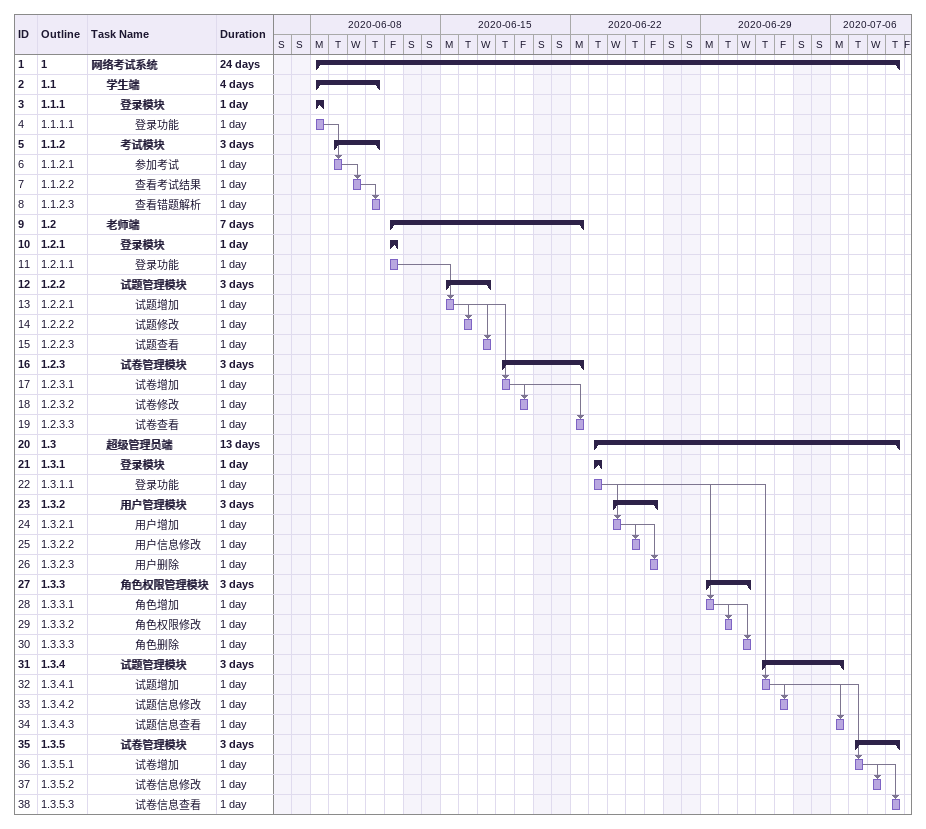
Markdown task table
| ID | WBS | Task | Duration | Start | Finish | Predecessors |
|---|---|---|---|---|---|---|
| 1 | 1 | **网络考试系统** | 24d | 2020-06-08 | 2020-07-09 |  |
| 2 | 1.1 | **学生端** | 4d | 2020-06-08 | 2020-06-11 |  |
| 3 | 1.1.1 | **登录模块** | 1d | 2020-06-08 | 2020-06-08 |  |
| 4 | 1.1.1.1 | 登录功能 | 1d | 2020-06-08 | 2020-06-08 |  |
| 5 | 1.1.2 | **考试模块** | 3d | 2020-06-09 | 2020-06-11 |  |
| 6 | 1.1.2.1 | 参加考试 | 1d | 2020-06-09 | 2020-06-09 | 4 |
| 7 | 1.1.2.2 | 查看考试结果 | 1d | 2020-06-10 | 2020-06-10 | 6 |
| 8 | 1.1.2.3 | 查看错题解析 | 1d | 2020-06-11 | 2020-06-11 | 7 |
| 9 | 1.2 | **老师端** | 7d | 2020-06-12 | 2020-06-22 |  |
| 10 | 1.2.1 | **登录模块** | 1d | 2020-06-12 | 2020-06-12 |  |
| 11 | 1.2.1.1 | 登录功能 | 1d | 2020-06-12 | 2020-06-12 |  |
| 12 | 1.2.2 | **试题管理模块** | 3d | 2020-06-15 | 2020-06-17 |  |
| 13 | 1.2.2.1 | 试题增加 | 1d | 2020-06-15 | 2020-06-15 | 11 |
| 14 | 1.2.2.2 | 试题修改 | 1d | 2020-06-16 | 2020-06-16 | 13 |
| 15 | 1.2.2.3 | 试题查看 | 1d | 2020-06-17 | 2020-06-17 | 13 |
| 16 | 1.2.3 | **试卷管理模块** | 3d | 2020-06-18 | 2020-06-22 |  |
| 17 | 1.2.3.1 | 试卷增加 | 1d | 2020-06-18 | 2020-06-18 | 13 |
| 18 | 1.2.3.2 | 试卷修改 | 1d | 2020-06-19 | 2020-06-19 | 17 |
| 19 | 1.2.3.3 | 试卷查看 | 1d | 2020-06-22 | 2020-06-22 | 17 |
| 20 | 1.3 | **超级管理员端** | 13d | 2020-06-23 | 2020-07-09 |  |
| 21 | 1.3.1 | **登录模块** | 1d | 2020-06-23 | 2020-06-23 |  |
| 22 | 1.3.1.1 | 登录功能 | 1d | 2020-06-23 | 2020-06-23 |  |
| 23 | 1.3.2 | **用户管理模块** | 3d | 2020-06-24 | 2020-06-26 |  |
| 24 | 1.3.2.1 | 用户增加 | 1d | 2020-06-24 | 2020-06-24 | 22 |
| 25 | 1.3.2.2 | 用户信息修改 | 1d | 2020-06-25 | 2020-06-25 | 24 |
| 26 | 1.3.2.3 | 用户删除 | 1d | 2020-06-26 | 2020-06-26 | 24 |
| 27 | 1.3.3 | **角色权限管理模块** | 3d | 2020-06-29 | 2020-07-01 |  |
| 28 | 1.3.3.1 | 角色增加 | 1d | 2020-06-29 | 2020-06-29 | 22 |
| 29 | 1.3.3.2 | 角色权限修改 | 1d | 2020-06-30 | 2020-06-30 | 28 |
| 30 | 1.3.3.3 | 角色删除 | 1d | 2020-07-01 | 2020-07-01 | 28 |
| 31 | 1.3.4 | **试题管理模块** | 3d | 2020-07-02 | 2020-07-06 |  |
| 32 | 1.3.4.1 | 试题增加 | 1d | 2020-07-02 | 2020-07-02 | 22 |
| 33 | 1.3.4.2 | 试题信息修改 | 1d | 2020-07-03 | 2020-07-03 | 32 |
| 34 | 1.3.4.3 | 试题信息查看 | 1d | 2020-07-06 | 2020-07-06 | 32 |
| 35 | 1.3.5 | **试卷管理模块** | 3d | 2020-07-07 | 2020-07-09 |  |
| 36 | 1.3.5.1 | 试卷增加 | 1d | 2020-07-07 | 2020-07-07 | 32 |
| 37 | 1.3.5.2 | 试卷信息修改 | 1d | 2020-07-08 | 2020-07-08 | 36 |
| 38 | 1.3.5.3 | 试卷信息查看 | 1d | 2020-07-09 | 2020-07-09 | 36 |
